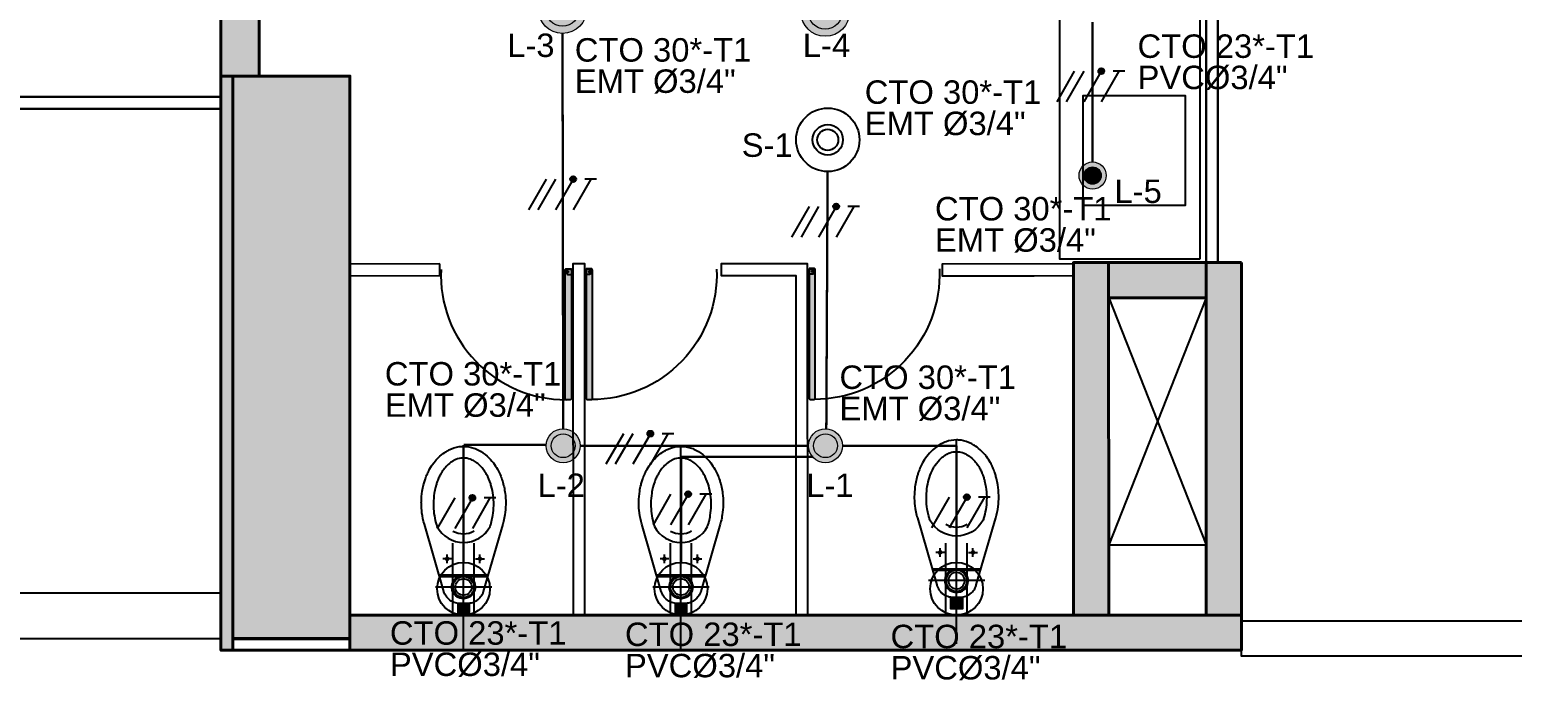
# Model space of a CAD drawing. Header units: metres. Extents: x -692 to 1029, y -233 to 3386.
# Drawn here: x 525.89 to 532.21, y 2474.91 to 2477.69 of the extents above; entities that cross this region are included whole.
import ezdxf
from ezdxf.lldxf.tags import DXFTag

# ---------------------------------------------------------------- set-up
doc = ezdxf.new("R2010")
doc.units = ezdxf.units.M
doc.linetypes.add('DASHED2', pattern=[9.525, 6.35, -3.175])
doc.linetypes.add('HIDDEN', pattern=[9.525, 6.35, -3.175])
for name, color, linetype in [('-ALAMBRADO', 7, 'Continuous'), ('AMOBLAMIENTO', 252, 'Continuous'), ('BYPASS', 7, 'Continuous'), ('F-2', 253, 'Continuous'), ('GG_PISO 5', 8, 'Continuous'), ('JCA_PLANO 0', 8, 'Continuous'), ('LUMINARIA LED CIRCULAR', 7, 'Continuous'), ('SENSOR MOVIMIENTO', 3, 'Continuous'), ('T', 1, 'Continuous')]:
    doc.layers.add(name, color=color, linetype=linetype)
for name, color, linetype, lineweight in [('-CN-GYD-TUBERIA PVC', 96, 'PVC_LINE', 25), ('-CN-GYD-TUBERÍA ILUMINACION', 5, 'Continuous', 18), ('_TEXTO', 7, 'Continuous', 9), ('Estructura', 250, 'Continuous', 40), ('TEXTOS', 250, 'Continuous', 20), ('Vidrio', 253, 'Continuous', 30)]:
    doc.layers.add(name, color=color, linetype=linetype, lineweight=lineweight)
for name, color, linetype, true_color in [('HACHTCOLUMNA', 7, 'Continuous', 0x5c5c5c), ('JCA_HATCH 254', 7, 'Continuous', 0xc4c4c4), ('PROYECCION', 7, 'DASHED2', 0x474747)]:
    doc.layers.add(name, color=color, linetype=linetype, true_color=true_color)
doc.layers.add('Muro', color=7, linetype='Continuous', lineweight=40, true_color=0x2e2e2e)
doc.styles.get("Standard").update_dxf_attribs({"font": 'arial.ttf'})
tags = doc.linetypes.add('EMT_LINE', pattern='A,0.5,-0.2,["EMT",Standard,S=0.1,R=0,X=-0.1,Y=-0.05],-0.25', length=0.95).pattern_tags.tags
tags[6] = DXFTag(74, 10)
tags = doc.linetypes.add('PVC_LINE', pattern='A,0.5,-0.2,["PVC",Standard,S=0.1,R=0,X=-0.1,Y=-0.05],-0.25', length=0.95).pattern_tags.tags
tags[6] = DXFTag(74, 10)

# ---------------------------------------------------------------- blocks, each defined once
blk = doc.blocks.new('t')
at = {"layer": 'T'}
for p, q in [((0.0063, 0.03), (0.2042, 0.03)), ((0.0063, -0.03), (0.2042, -0.03))]:
    blk.add_line(p, q, dxfattribs=at)
blk.add_circle((0.075, 0), 0.075, dxfattribs=at)
blk = doc.blocks.new('Sensor 360º_')
at = {"layer": 'SENSOR MOVIMIENTO'}
for radius in [0.1126, 0.054, 0.0375]:
    blk.add_circle((0, 0), radius, dxfattribs=at)
blk = doc.blocks.new('OJO DE BUEY 12W')
at = {"layer": 'JCA_HATCH 254', "transparency": 33554687}
h = blk.add_hatch(color=256, dxfattribs=at)
h.dxf.hatch_style = 1
h.paths.add_polyline_path([(-103.7, 0, 1), (103.7, 0, 1)])
h.paths.add_polyline_path([(72.7, 0, -1), (-72.7, 0, -1)], flags=16)
at = {"layer": 'LUMINARIA LED CIRCULAR', "linetype": 'EMT_LINE', "lineweight": 5, "ltscale": 10}
h = blk.add_hatch(color=256, dxfattribs=at)
h.dxf.hatch_style = 1
h.set_gradient(color1=(147, 149, 152), color2=(248, 246, 176), name='SPHERICAL')
edge = h.paths.add_edge_path()
edge.add_arc((0, 0), 72.7, 0, 360)
at = {"layer": 'LUMINARIA LED CIRCULAR', "linetype": 'Continuous', "lineweight": 5, "ltscale": 10}
for radius in [103.7, 72.7]:
    blk.add_circle((0, 0), radius, dxfattribs=at)
blk = doc.blocks.new('3x')
at = {"layer": '-ALAMBRADO'}
h = blk.add_hatch(color=256, dxfattribs=at)
edge = h.paths.add_edge_path()
edge.add_arc((0.078, 0.13), 0.025, 0, 360)
for p, q in [((-0.152, 0.13), (-0.302, -0.13)), ((-0.072, 0.13), (-0.222, -0.13)), ((0.078, 0.13), (-0.072, -0.13)), ((0.228, 0.13), (0.078, -0.13))]:
    blk.add_line(p, q, dxfattribs=at)
blk.add_lwpolyline([(0.278, 0.13), (0.178, 0.13)], dxfattribs=at)
blk.add_circle((0.078, 0.13), 0.025, dxfattribs=at)
blk = doc.blocks.new('*U29')
at = {"layer": '-ALAMBRADO'}
blk.add_blockref('3x', (0, 0), dxfattribs=at)
blk = doc.blocks.new('A$Cd32da91f')
at = {"layer": '-CN-GYD-TUBERÍA ILUMINACION', "linetype": 'EMT_LINE', "lineweight": 5, "ltscale": 10}
h = blk.add_hatch(color=256, dxfattribs=at)
h.dxf.hatch_style = 1
h.set_gradient(color1=(248, 215, 49), color2=(248, 215, 49), name='INVSPHERICAL')
h.paths.add_polyline_path([(0.0875, -0.0302), (0.0971, -0.032), (0.1061, -0.0355), (0.1144, -0.0406), (0.1216, -0.0472), (0.1274, -0.0549), (0.1318, -0.0636), (0.1344, -0.073), (0.1353, -0.0827), (0.1344, -0.0923), (0.1318, -0.1017), (0.1274, -0.1104), (0.1216, -0.1181), (0.1144, -0.1247), (0.1061, -0.1298), (0.0971, -0.1333), (0.0875, -0.1351), (0.0778, -0.1351), (0.0682, -0.1333), (0.0592, -0.1298), (0.0509, -0.1247), (0.0437, -0.1181), (0.0379, -0.1104), (0.0336, -0.1017), (0.0309, -0.0923), (0.03, -0.0827), (0.0309, -0.073), (0.0336, -0.0636), (0.0379, -0.0549), (0.0437, -0.0472), (0.0509, -0.0406), (0.0592, -0.0355), (0.0682, -0.032), (0.0778, -0.0302)])
at = {"transparency": 33554687}
h = blk.add_hatch(color=256, dxfattribs=at)
h.dxf.hatch_style = 1
edge = h.paths.add_edge_path()
edge.add_ellipse((0.0827, -0.0827), major_axis=(0.0514, 0.0514), ratio=1, start_angle=0, end_angle=360)
edge.add_ellipse((0.0827, -0.0827), major_axis=(0.0584, 0.0584), ratio=1, start_angle=0, end_angle=360)
edge.add_ellipse((0.0827, -0.0827), major_axis=(0.0514, 0.0514), ratio=1, start_angle=0, end_angle=360)
edge.add_ellipse((0.0827, -0.0827), major_axis=(0.0584, 0.0584), ratio=1, start_angle=0, end_angle=360)
edge.add_ellipse((0.0827, -0.0827), major_axis=(0.0514, 0.0514), ratio=1, start_angle=0, end_angle=360)
edge.add_ellipse((0.0827, -0.0827), major_axis=(0.0584, 0.0584), ratio=1, start_angle=0, end_angle=360)
h = blk.add_hatch(dxfattribs=at)
h.set_pattern_fill('ANGLE', color=256)
h.set_pattern_definition([(0, (0, 0), (0, 6.985), [5.08, -1.905]), (90, (0, 0), (-6.985, 4e-16), [5.08, -1.905])])
edge = h.paths.add_edge_path()
edge.add_ellipse((0.0827, -0.0827), major_axis=(0.0584, 0.0584), ratio=1, start_angle=0, end_angle=360)
edge = h.paths.add_edge_path(flags=16)
edge.add_ellipse((0.0827, -0.0827), major_axis=(0.0372, 0.0372), ratio=1, start_angle=0, end_angle=360)
h = blk.add_hatch(color=256, dxfattribs=at)
h.dxf.hatch_style = 1
edge = h.paths.add_edge_path()
edge.add_ellipse((0.0827, -0.0827), major_axis=(0.0584, 0.0584), ratio=1, start_angle=0, end_angle=360)
edge = h.paths.add_edge_path(flags=16)
edge.add_ellipse((0.0827, -0.0827), major_axis=(0.0372, 0.0372), ratio=1, start_angle=0, end_angle=360)
at = {"layer": '-CN-GYD-TUBERÍA ILUMINACION', "linetype": 'Continuous', "ltscale": 10}
for major_axis in [(0.0584, 0.0584), (0.0372, 0.0372)]:
    blk.add_ellipse((0.0827, -0.0827), major_axis=major_axis, ratio=1, start_param=5.497787, end_param=11.780972, dxfattribs=at)
blk = doc.blocks.new('2x')
at = {"layer": '-ALAMBRADO'}
h = blk.add_hatch(color=256, dxfattribs=at)
edge = h.paths.add_edge_path()
edge.add_arc((0.075, 0.13), 0.025, 0, 360)
for p, q in [((-0.075, 0.13), (-0.225, -0.13)), ((0.075, 0.13), (-0.075, -0.13)), ((0.225, 0.13), (0.075, -0.13))]:
    blk.add_line(p, q, dxfattribs=at)
blk.add_lwpolyline([(0.275, 0.13), (0.175, 0.13)], dxfattribs=at)
blk.add_circle((0.075, 0.13), 0.025, dxfattribs=at)
blk = doc.blocks.new('*U28')
at = {"layer": '-ALAMBRADO'}
blk.add_blockref('2x', (0, 0), dxfattribs=at)
blk = doc.blocks.new('PUERTA BAÑOS')
at = {"layer": 'AMOBLAMIENTO'}
h = blk.add_hatch(color=255, dxfattribs=at)
edge = h.paths.add_edge_path()
edge.add_line((-0.0075, 0.0025), (-0.0075, -0.6278))
edge.add_arc((-0.0125, -0.6278), 0.005, -90, 0, ccw=False)
edge.add_line((-0.0125, -0.6328), (-0.0325, -0.6328))
edge.add_arc((-0.0325, -0.6278), 0.005, 180, 270, ccw=False)
edge.add_line((-0.0375, -0.6278), (-0.0375, -0.0025))
edge.add_arc((-0.0325, -0.0025), 0.005, 90, 180, ccw=False)
edge.add_line((-0.0325, 0.0025), (-0.0075, 0.0025))
for p, q in [((0, 0), (-0.005, 0)), ((0, -0.06), (0, 0)), ((-0.03, -0.005), (-0.03, -0.02)), ((-0.005, 0), (-0.025, 0)), ((-0.025, -0.025), (-0.005, -0.025)), ((-0.005, -0.025), (-0.005, 0)), ((-0.005, 0), (-0.005, -0.06)), ((-0.005, -0.06), (0, -0.06))]:
    blk.add_line(p, q, dxfattribs=at)
blk.add_lwpolyline([(-0.0075, 0.0025), (-0.0075, -0.6278, -0.414214), (-0.0125, -0.6328), (-0.0325, -0.6328, -0.414214), (-0.0375, -0.6278), (-0.0375, -0.0025, -0.414214), (-0.0325, 0.0025)], format="xyb", close=True, dxfattribs=at)
blk.add_circle((-0.0225, -0.0125), 0.0025, dxfattribs=at)
at = {"layer": 'AMOBLAMIENTO', "ltscale": 0.1}
blk.add_arc((-0.034, -0.0259), 0.6069, 177.54831, 270.14368, dxfattribs=at)
at = {"layer": 'AMOBLAMIENTO'}
for centre, start, end in [((-0.025, -0.005), 90, 180), ((-0.025, -0.02), 180, 270)]:
    blk.add_arc(centre, 0.005, start, end, dxfattribs=at)
blk = doc.blocks.new('INODORO')
at = {"layer": 'AMOBLAMIENTO'}
blk.add_hatch(color=255, dxfattribs=at).paths.add_polyline_path([(0.025, 0.05), (-0.025, 0.05), (-0.025, 0), (0.025, 0)])
at = {"layer": 'AMOBLAMIENTO', "extrusion": (-1.55665e-06, -4.47371e-06, 1)}
for p, q in [((-0.07, 0.2213, 13.5017), (-0.07, 0.2587, 13.5017)), ((0.07, 0.2213, 13.5017), (0.07, 0.2587, 13.5017)), ((-0.0513, 0.24, 13.5017), (-0.0887, 0.24, 13.5017)), ((0.0513, 0.24, 13.5017), (0.0887, 0.24, 13.5017)), ((0.103, 0.17, 13.5017), (-0.103, 0.17, 13.5017)), ((-0.0237, 0.164, 13.5017), (-0.1013, 0.164, 13.5017)), ((0.1013, 0.164, 13.5017), (0.0237, 0.164, 13.5017))]:
    blk.add_line(p, q, dxfattribs=at)
at = {"layer": 'AMOBLAMIENTO', "extrusion": (-1.55665e-06, -4.47371e-06, 1), "flags": 128}
for points, elevation in [([(0.1671, 0.3875), (0.0841, 0.1015, -0.016701), (0.0827, 0.097, -0.022806), (0.0804, 0.0911, -0.021821), (0.0776, 0.0856, -0.034751), (0.0723, 0.0775, -0.036571), (0.0655, 0.0699, -0.043988), (0.056, 0.0621, -0.052185), (0.0431, 0.0552, -0.082496), (0.0207, 0.0501, -0.014668), (0.0166, 0.05), (-0.0166, 0.05, -0.083909), (-0.0396, 0.0539, -0.098699), (-0.0632, 0.0678, -0.082496), (-0.0776, 0.0856, -0.052185), (-0.0834, 0.099, -0.009147), (-0.0841, 0.1015), (-0.1671, 0.3875, -0.038438), (-0.1773, 0.4362, -0.03221), (-0.18, 0.4779, -0.004356), (-0.18, 0.4836, -0.034754), (-0.176, 0.5285, -0.021818), (-0.1704, 0.5562, -0.013779), (-0.1656, 0.5734, -0.009024), (-0.1628, 0.582, -0.022804), (-0.1543, 0.6032, -0.021821), (-0.1445, 0.6227, -0.031515), (-0.1273, 0.6491, -0.003233), (-0.1258, 0.6511, -0.036571), (-0.1069, 0.6723, -0.043988), (-0.0805, 0.6939, -0.02205), (-0.0659, 0.7029, -0.030103), (-0.0513, 0.7099, -0.082496), (-0.0079, 0.7198, -0.014666), (0, 0.72, -0.083908), (0.0445, 0.7125, -0.043384), (0.0659, 0.7029, -0.055079), (0.1007, 0.6781, -0.050815), (0.1273, 0.6491, -0.03155), (0.1445, 0.6226, -0.052186), (0.1652, 0.5748, -0.001468), (0.1656, 0.5734, -0.042516), (0.1773, 0.5196, -0.03221), (0.18, 0.4779, -0.004357), (0.18, 0.4723, -0.034752), (0.176, 0.4274, -0.02182), (0.1704, 0.3996, -0.009707), (0.1671, 0.3875)], 13.5018), ([(0, 0.6701, 0.014666), (-0.005, 0.6699, 0.082496), (-0.0324, 0.6637, 0.044795), (-0.046, 0.6567, 0.007375), (-0.0496, 0.6542, 0.043988), (-0.0699, 0.6377, 0.036571), (-0.0844, 0.6214, 0.018877), (-0.0909, 0.6122, 0.015864), (-0.0979, 0.6006, 0.021821), (-0.1063, 0.584, 0.022804), (-0.1136, 0.5659, 0.01791), (-0.1181, 0.5512, 0.004894), (-0.1196, 0.5455, 0.021818), (-0.1248, 0.5196, 0.034754), (-0.1285, 0.4778, 0.004356), (-0.1285, 0.4725, 0.03221), (-0.126, 0.4336, 0.03362), (-0.1181, 0.3937, 0.010353), (-0.1156, 0.3852, 0.008488), (-0.1133, 0.3783)], 13.5017), ([(0.1134, 0.3783, 0.000935), (0.1136, 0.3791, 0.017908), (0.1181, 0.3937, 0.004894), (0.1196, 0.3995, 0.02182), (0.1249, 0.4253, 0.034752), (0.1285, 0.4672, 0.004357), (0.1286, 0.4725, 0.03221), (0.1261, 0.5114, 0.033619), (0.1181, 0.5512, 0.010353), (0.1157, 0.5597, 0.052186), (0.098, 0.6006, 0.015899), (0.0909, 0.6122, 0.066511), (0.0652, 0.6422, 0.040373), (0.046, 0.6567, 0.058094), (0.0282, 0.6653, 0.083908), (0, 0.6701)], 13.5017)]:
    blk.add_lwpolyline(points, format="xyb", dxfattribs=dict(at, elevation=elevation))
at = {"layer": 'AMOBLAMIENTO', "linetype": 'HIDDEN', "ltscale": 0.25, "extrusion": (-1.55665e-06, -4.47371e-06, 1), "elevation": 13.5017}
for points in [[(0, -0.1499), (0, 0.7201)], [(-0.12, 0.1201), (0.12, 0.1201)]]:
    blk.add_lwpolyline(points, dxfattribs=at)
at = {"layer": 'AMOBLAMIENTO', "extrusion": (-1.55665e-06, -4.47371e-06, 1), "elevation": 13.5017}
blk.add_lwpolyline([(0.025, 0.0501), (-0.025, 0.0501), (-0.025, 0.0001), (0.025, 0.0001)], close=True, dxfattribs=at)
at = {"layer": 'AMOBLAMIENTO', "extrusion": (-1.55665e-06, -4.47371e-06, 1)}
for major_axis, start_param, end_param in [((0.1211, -0.0421), 3.962815, 6.131668), ((0.0863, -0.03), 4.528683, 5.5658)]:
    blk.add_ellipse((0, 0.4382, 13.5017), major_axis=major_axis, ratio=1, start_param=start_param, end_param=end_param, dxfattribs=at)
for centre, major_axis in [((-0.07, 0.24, 13.5017), (0.00567, -0.00197)), ((0.07, 0.24, 13.5017), (0.00567, -0.00197)), ((0, 0.12, 13.5017), (0.0472, -0.0164)), ((0, 0.12, 13.5017), (0.0425, -0.0148)), ((0, 0.12, 13.5017), (0.0331, -0.0115))]:
    blk.add_ellipse(centre, major_axis=major_axis, ratio=1, dxfattribs=at)
blk = doc.blocks.new('Est etapa 3 torre')
at = {"layer": 'HACHTCOLUMNA'}
h = blk.add_hatch(color=256, dxfattribs=at)
h.paths.add_polyline_path([(1123.5504, -5959.124), (1123.0504, -5959.124), (1123.0504, -5957.624), (1123.5504, -5957.624)])
h.paths.add_polyline_path([(1116.0504, -5959.124), (1115.5504, -5959.124), (1115.5504, -5957.624), (1116.0504, -5957.624)])
h.paths.add_polyline_path([(1139.548, -5959.124), (1139.048, -5959.124), (1139.048, -5957.624), (1139.548, -5957.624)])
h.paths.add_polyline_path([(1132.0504, -5959.124), (1131.5504, -5959.124), (1131.5504, -5957.624), (1132.0504, -5957.624)])
h.paths.add_polyline_path([(1140.048, -5967.6488), (1140.048, -5968.1488), (1138.548, -5968.1488), (1138.548, -5967.6488)])
h.paths.add_polyline_path([(1124.0504, -5967.6488), (1124.0504, -5968.1488), (1122.5504, -5968.1488), (1122.5504, -5967.6488)])
h.paths.add_polyline_path([(1131.0504, -5967.6488), (1131.0504, -5968.1488), (1132.5504, -5968.1488), (1132.5504, -5967.6488)])
h.paths.add_polyline_path([(1115.0504, -5967.6488), (1115.0504, -5968.1488), (1116.5504, -5968.1488), (1116.5504, -5967.6488)])
h.paths.add_polyline_path([(1140.048, -5975.6488), (1140.048, -5976.1488), (1138.548, -5976.1488), (1138.548, -5975.6488)])
h.paths.add_polyline_path([(1124.0504, -5975.6488), (1124.0504, -5976.1488), (1122.5504, -5976.1488), (1122.5504, -5975.6488)])
h.paths.add_polyline_path([(1131.0504, -5975.6488), (1131.0504, -5976.1488), (1132.5504, -5976.1488), (1132.5504, -5975.6488)])
h.paths.add_polyline_path([(1115.0504, -5975.6488), (1115.0504, -5976.1488), (1116.5504, -5976.1488), (1116.5504, -5975.6488)])
h.paths.add_polyline_path([(1140.048, -5985.7488), (1140.048, -5986.2488), (1138.548, -5986.2488), (1138.548, -5985.7488)])
h.paths.add_polyline_path([(1124.0504, -5985.7488), (1124.0504, -5986.2488), (1122.5504, -5986.2488), (1122.5504, -5985.7488)])
h.paths.add_polyline_path([(1131.0504, -5985.7488), (1131.0504, -5986.2488), (1132.5504, -5986.2488), (1132.5504, -5985.7488)])
h.paths.add_polyline_path([(1115.0504, -5985.7488), (1115.0504, -5986.2488), (1116.5504, -5986.2488), (1116.5504, -5985.7488)])
h.paths.add_polyline_path([(1140.048, -5993.7488), (1140.048, -5994.2488), (1138.548, -5994.2488), (1138.548, -5993.7488)])
h.paths.add_polyline_path([(1124.0504, -5993.7488), (1124.0504, -5994.2488), (1122.5504, -5994.2488), (1122.5504, -5993.7488)])
h.paths.add_polyline_path([(1131.0504, -5993.7488), (1131.0504, -5994.2488), (1132.5504, -5994.2488), (1132.5504, -5993.7488)])
h.paths.add_polyline_path([(1115.0504, -5993.7488), (1115.0504, -5994.2488), (1116.5504, -5994.2488), (1116.5504, -5993.7488)])
h.paths.add_polyline_path([(1132.0504, -6003.4264), (1131.5504, -6003.4264), (1131.5504, -6004.9218), (1132.0504, -6004.9218)])
h.paths.add_polyline_path([(1138.1528, -6003.4238), (1139.6528, -6003.4238), (1139.6528, -6003.9238), (1138.1528, -6003.9238)])
h.paths.add_polyline_path([(1116.0504, -6004.9241), (1116.0504, -6003.4241), (1115.5504, -6003.4241), (1115.5504, -6004.9241)])
h.paths.add_polyline_path([(1123.5504, -6004.9241), (1123.5504, -6003.4241), (1123.0504, -6003.4241), (1123.0504, -6004.9241)])
h.paths.add_polyline_path([(1139.048, -6011.9488), (1139.048, -6009.5488), (1139.548, -6009.5488), (1139.548, -6011.9488)])
h.paths.add_polyline_path([(1131.5504, -6009.5488), (1131.5504, -6011.9488), (1132.0504, -6011.9488), (1132.0504, -6009.5488)])
h.paths.add_polyline_path([(1123.0504, -6009.5488), (1123.0504, -6011.9488), (1123.5504, -6011.9488), (1123.5504, -6009.5488)])
h.paths.add_polyline_path([(1116.0504, -6009.5488), (1116.0504, -6011.9488), (1115.5504, -6011.9488), (1115.5504, -6009.5488)])
at = {"layer": 'Estructura'}
blk.add_lwpolyline([(1139.048, -6011.9488), (1139.048, -6009.5488), (1139.548, -6009.5488), (1139.548, -6011.9488)], close=True, dxfattribs=at)
blk = doc.blocks.new('A$C9ce45cf1')
at = {"layer": 'JCA_HATCH 254', "linetype": 'Continuous', "ltscale": 0.3, "transparency": 33554687}
h = blk.add_hatch(color=256, dxfattribs=at)
h.dxf.hatch_style = 1
h.paths.add_polyline_path([(63.9062, 9.2137), (63.9061, 12.8365), (63.7426, 12.8365), (63.7426, 9.2144)])
h = blk.add_hatch(color=256, dxfattribs=at)
h.dxf.hatch_style = 1
h.paths.add_polyline_path([(63.7927, 6.7649), (63.7426, 6.7648), (63.7426, 9.214), (63.7927, 9.2141)])
h = blk.add_hatch(color=256, dxfattribs=at)
h.dxf.hatch_style = 1
h.paths.add_polyline_path([(67.5279, 8.4186), (67.528, 6.9149), (67.3779, 6.9149), (67.3779, 8.4186)])
h = blk.add_hatch(color=256, dxfattribs=at)
h.dxf.hatch_style = 1
h.paths.add_polyline_path([(67.5279, 8.4186), (67.9438, 8.4186), (67.9438, 8.2686), (67.5279, 8.2686)])
h = blk.add_hatch(color=256, dxfattribs=at)
h.dxf.hatch_style = 1
h.paths.add_polyline_path([(68.0939, 8.4186), (68.0939, 6.915), (67.9438, 6.915), (67.9438, 8.4186)])
h = blk.add_hatch(color=256, dxfattribs=at)
h.dxf.hatch_style = 1
h.paths.add_polyline_path([(64.2927, 6.915), (68.0939, 6.915), (68.0939, 6.7649), (64.2927, 6.7649)])
at = {"layer": 'AMOBLAMIENTO'}
for points in [[(67.918, 8.434), (67.918, 10.5589), (67.318, 10.5589), (67.318, 8.434)], [(67.4184, 8.6631), (67.8562, 8.6631), (67.8562, 9.1302), (67.4184, 9.1302)], [(64.6755, 8.4129), (64.2927, 8.4119), (64.2927, 8.3619), (64.2927, 8.3619), (64.6755, 8.3629)], [(65.2947, 6.915), (65.2937, 8.4129), (65.2436, 8.4129), (65.2436, 8.3629), (65.2436, 8.3629), (65.2446, 6.915)], [(66.2447, 6.915), (66.2438, 8.4135), (65.8759, 8.4135), (65.8759, 8.3635), (66.1937, 8.3635), (66.1947, 6.915)], [(67.3779, 8.4135), (66.8177, 8.4125), (66.8177, 8.3624), (67.2098, 8.3624), (67.3779, 8.3634)]]:
    blk.add_lwpolyline(points, close=True, dxfattribs=at)
at = {"layer": 'AMOBLAMIENTO', "linetype": 'Continuous', "ltscale": 0.3}
blk.add_lwpolyline([(63.7927, 6.814), (64.2927, 6.814), (64.2927, 9.214), (63.7927, 9.214)], close=True, dxfattribs=at)
at = {"layer": 'F-2'}
blk.add_lwpolyline([(63.7426, 6.815), (63.7426, 7.0079), (61.2966, 7.0079), (61.2966, 6.815)], close=True, dxfattribs=at)
at = {"layer": 'JCA_PLANO 0'}
blk.add_lwpolyline([(75.5715, 6.74), (68.0939, 6.74), (68.0939, 6.89), (75.5715, 6.89)], close=True, dxfattribs=at)
at = {"layer": 'Muro'}
for points in [[(63.9062, 9.2137), (63.9061, 12.8365), (63.7426, 12.8365), (63.7426, 9.2144)], [(63.7927, 6.7649), (63.7426, 6.7648), (63.7426, 9.214), (63.7927, 9.2141)], [(67.5279, 8.4186), (67.528, 6.9149), (67.3779, 6.9149), (67.3779, 8.4186)], [(67.5279, 8.4186), (67.9438, 8.4186), (67.9438, 8.2686), (67.5279, 8.2686)], [(68.0939, 8.4186), (68.0939, 6.915), (67.9438, 6.915), (67.9438, 8.4186)], [(64.2927, 6.915), (68.0939, 6.915), (68.0939, 6.7649), (64.2927, 6.7649)], [(63.7927, 6.7649), (63.7927, 6.815), (64.2926, 6.815), (64.2927, 6.7649)]]:
    blk.add_lwpolyline(points, close=True, dxfattribs=at)
at = {"layer": 'PROYECCION'}
for p, q in [((67.9438, 8.2686), (67.528, 7.215)), ((67.528, 8.2686), (67.9438, 7.215))]:
    blk.add_line(p, q, dxfattribs=at)
blk.add_lwpolyline([(67.528, 8.2686), (67.5279, 7.215), (67.9438, 7.215), (67.9438, 8.2686)], close=True, dxfattribs=at)
at = {"layer": 'Vidrio'}
for points in [[(67.9438, 8.4186), (67.9938, 8.4186), (67.9938, 11.6227), (67.9438, 11.6227)], [(63.7426, 9.075), (63.7426, 9.125), (61.2966, 9.125), (61.2966, 9.075)]]:
    blk.add_lwpolyline(points, close=True, dxfattribs=at)
at = {"layer": 'AMOBLAMIENTO', "linetype": 'HIDDEN', "ltscale": 0.0003, "yscale": 0.8784798838123716, "zscale": 0.8784798838123716}
for p, xscale, rotation in [((65.2436, 8.3897), 0.8784798838123716, 0.0003066997075476458), ((65.2937, 8.3902), -0.8784798838123716, 359.9996933002926), ((66.2438, 8.3912), -0.8784798838123716, 359.9996933002926)]:
    blk.add_blockref('PUERTA BAÑOS', p, dxfattribs=dict(at, xscale=xscale, rotation=rotation))
at = {"layer": 'AMOBLAMIENTO', "extrusion": (0, 0, -1), "zscale": -1, "rotation": 1.636247562310831e-05}
blk.add_blockref('INODORO', (-66.8793, 6.942, 13.5017), dxfattribs=at)
at = {"layer": 'AMOBLAMIENTO', "extrusion": (0, 0, -1), "xscale": -1, "zscale": -1, "rotation": 359.9999836375246}
for p in [(-64.7772, 6.9149, 13.5017), (-65.7044, 6.9149, 13.5017)]:
    blk.add_blockref('INODORO', p, dxfattribs=at)
at = {"layer": 'Muro'}
blk.add_blockref('Est etapa 3 torre', (-1075.2553, 6018.7629), dxfattribs=at)

msp = doc.modelspace()

# ---------------------------------------------------------------- linework, layer by layer
at = {"layer": '-CN-GYD-TUBERIA PVC', "linetype": 'PVC_LINE', "ltscale": 10, "const_width": 0.01, "elevation": 0}
for points in [[(527.7416, 2475.416), (527.7416, 2475.917)], [(528.6689, 2475.8657), (528.6689, 2475.416)]]:
    msp.add_lwpolyline(points, dxfattribs=at)
at = {"layer": '-CN-GYD-TUBERIA PVC', "linetype": 'PVC_LINE', "ltscale": 10, "const_width": 0.01}
msp.add_lwpolyline([(529.8438, 2475.9136), (529.8438, 2475.416)], dxfattribs=at)
at = {"layer": '-CN-GYD-TUBERÍA ILUMINACION', "linetype": 'EMT_LINE', "ltscale": 10, "const_width": 0.01}
for points in [[(530.4237, 2477.7206), (530.4237, 2477.1238)], [(528.1666, 2475.9865), (528.1637, 2477.6722)], [(529.2885, 2475.9863), (529.294, 2477.0831)], [(529.2125, 2475.9136), (528.2395, 2475.9136)], [(529.3572, 2475.9136), (529.8438, 2475.9136)], [(529.2325, 2475.8657), (528.6689, 2475.8657), (528.6689, 2475.861)]]:
    msp.add_lwpolyline(points, dxfattribs=at)
at = {"layer": '-CN-GYD-TUBERÍA ILUMINACION', "linetype": 'EMT_LINE', "ltscale": 10, "const_width": 0.01, "elevation": 0}
msp.add_lwpolyline([(527.7416, 2475.917), (528.0934, 2475.917)], dxfattribs=at)
at = {"layer": 'GG_PISO 5'}
for centre in [(528.1883, 2476.6548), (528.2779, 2476.6553), (529.2281, 2476.6563)]:
    msp.add_circle(centre, 0.0022, dxfattribs=at)
at = {"layer": 'GG_PISO 5', "extrusion": (-1.55665e-06, 4.47371e-06, -1)}
for major_axis, start_param, end_param in [((-0.1211, -0.0421), 3.962815, 6.131668), ((-0.0863, -0.03), 4.528683, 5.5658)]:
    msp.add_ellipse((529.8438, 2475.6563, 0), major_axis=major_axis, ratio=1, start_param=start_param, end_param=end_param, dxfattribs=at)
at = {"layer": 'GG_PISO 5', "extrusion": (-1.55665e-06, -4.47371e-06, 1)}
for centre, major_axis, start_param, end_param in [((527.7416, 2475.6292, 0), (0.1211, -0.0421), 3.962815, 6.131668), ((527.7416, 2475.6292, 0), (0.0863, -0.03), 4.528683, 5.5658), ((528.6689, 2475.6292, 0), (0.1211, -0.0421), 3.962815, 6.131668), ((528.6689, 2475.6292, 0), (0.0863, -0.03), 4.528683, 5.5658)]:
    msp.add_ellipse(centre, major_axis=major_axis, ratio=1, start_param=start_param, end_param=end_param, dxfattribs=at)
for centre, major_axis in [((527.6716, 2475.431, 0), (0.00567, -0.00197)), ((527.8116, 2475.431, 0), (0.00567, -0.00197)), ((528.5989, 2475.431, 0), (0.00567, -0.00197)), ((528.7389, 2475.431, 0), (0.00567, -0.00197)), ((527.7416, 2475.311, 0), (0.0472, -0.0164)), ((527.7416, 2475.311, 0), (0.0425, -0.0148)), ((527.7416, 2475.311, 0), (0.0331, -0.0115)), ((528.6689, 2475.311, 0), (0.0472, -0.0164)), ((528.6689, 2475.311, 0), (0.0425, -0.0148)), ((528.6689, 2475.311, 0), (0.0331, -0.0115))]:
    msp.add_ellipse(centre, major_axis=major_axis, ratio=1, dxfattribs=at)
at = {"layer": 'GG_PISO 5', "extrusion": (-1.55665e-06, 4.47371e-06, -1)}
for centre, major_axis in [((529.7738, 2475.4581, 0), (-0.00567, -0.00197)), ((529.9138, 2475.4581, 0), (-0.00567, -0.00197)), ((529.8438, 2475.3381, 0), (-0.0472, -0.0164)), ((529.8438, 2475.3381, 0), (-0.0425, -0.0148)), ((529.8438, 2475.3381, 0), (-0.0331, -0.0115))]:
    msp.add_ellipse(centre, major_axis=major_axis, ratio=1, dxfattribs=at)

# ---------------------------------------------------------------- block references
msp.add_blockref('A$C9ce45cf1', (462.9645, 2468.2761))
at = {"layer": '_TEXTO', "linetype": 'Continuous', "ltscale": 10, "xscale": 0.5, "yscale": 0.5}
for name, p, zscale in [('*U29', (530.422, 2477.446, 0), 320), ('*U29', (528.1698, 2476.9854), 320), ('*U29', (529.2916, 2476.8686), 320), ('*U29', (528.4992, 2475.8999), 320), ('*U28', (527.7418, 2475.6262), 0.5), ('*U28', (528.6622, 2475.6416), 0.5), ('*U28', (529.8499, 2475.6288), 0.5)]:
    msp.add_blockref(name, p, dxfattribs=dict(at, zscale=zscale))
at = {"layer": 'BYPASS', "xscale": 0.7, "yscale": 0.7}
msp.add_blockref('A$Cd32da91f', (530.366, 2477.1238), dxfattribs=at)
at = {"layer": 'LUMINARIA LED CIRCULAR', "zscale": 0.578415361173768}
for p, xscale, yscale in [((528.1637, 2477.776), 0.001, 0.001), ((529.2838, 2477.7635), 0.001, 0.001), ((528.1665, 2475.9136), 0.0007, 0.0007), ((529.2849, 2475.9136), 0.0007, 0.0007)]:
    msp.add_blockref('OJO DE BUEY 12W', p, dxfattribs=dict(at, xscale=xscale, yscale=yscale))
at = {"layer": 'SENSOR MOVIMIENTO', "xscale": 1.2, "yscale": 1.2}
msp.add_blockref('Sensor 360º_', (529.2947, 2477.2183), dxfattribs=at)
at = {"layer": 'T', "xscale": 1.5, "yscale": 1.5, "zscale": 1.5, "rotation": 90}
for p in [(527.7416, 2475.191, 0), (528.6689, 2475.191, 0), (529.8438, 2475.191, 0)]:
    msp.add_blockref('t', p, dxfattribs=at)

# ---------------------------------------------------------------- texts
at = {"layer": 'TEXTOS', "char_height": 0.1, "attachment_point": 1}
for s, insert in [('\\pxqc;L-3', (527.6419, 2477.6716)), ('\\pxqc;L-4', (528.9025, 2477.6716)), ('\\pxqc;S-1', (528.6498, 2477.2457)), ('\\pxqc;L-5', (530.2314, 2477.0489)), ('\\pxqc;L-2', (527.7712, 2475.7951)), ('\\pxqc;L-1', (528.9169, 2475.7951))]:
    msp.add_mtext_dynamic_manual_height_columns(s, width=0.773487, gutter_width=0.325, heights=[0], dxfattribs=dict(at, insert=insert))
at = {"layer": 'TEXTOS', "char_height": 0.1, "width": 0.728353, "attachment_point": 1}
for s, insert in [('\\A1;\\pxsm0.8;CTO 30*-T1\\PEMT Ø3/4"       ', (528.216, 2477.6519)), ('\\A1;\\pxsm0.8;CTO 23*-T1\\PPVCØ3/4"        ', (530.6156, 2477.6678)), ('\\A1;\\pxsm0.8;CTO 30*-T1\\PEMT Ø3/4"       ', (529.4523, 2477.4718)), ('\\A1;\\pxsm0.8;CTO 30*-T1\\PEMT Ø3/4"       ', (529.7518, 2476.9745)), ('\\A1;\\pxsm0.8;CTO 30*-T1\\PEMT Ø3/4"       ', (527.406, 2476.2704)), ('\\A1;\\pxsm0.8;CTO 30*-T1\\PEMT Ø3/4"       ', (529.3446, 2476.2558)), ('\\A1;\\pxsm0.8;CTO 23*-T1\\PPVCØ3/4"        ', (527.4277, 2475.1649)), ('\\A1;\\pxsm0.8;CTO 23*-T1\\PPVCØ3/4"        ', (528.43, 2475.1593)), ('\\A1;\\pxsm0.8;CTO 23*-T1\\PPVCØ3/4"        ', (529.5624, 2475.15))]:
    msp.add_mtext(s, dxfattribs=dict(at, insert=insert))

doc.saveas('drawing.dxf')
